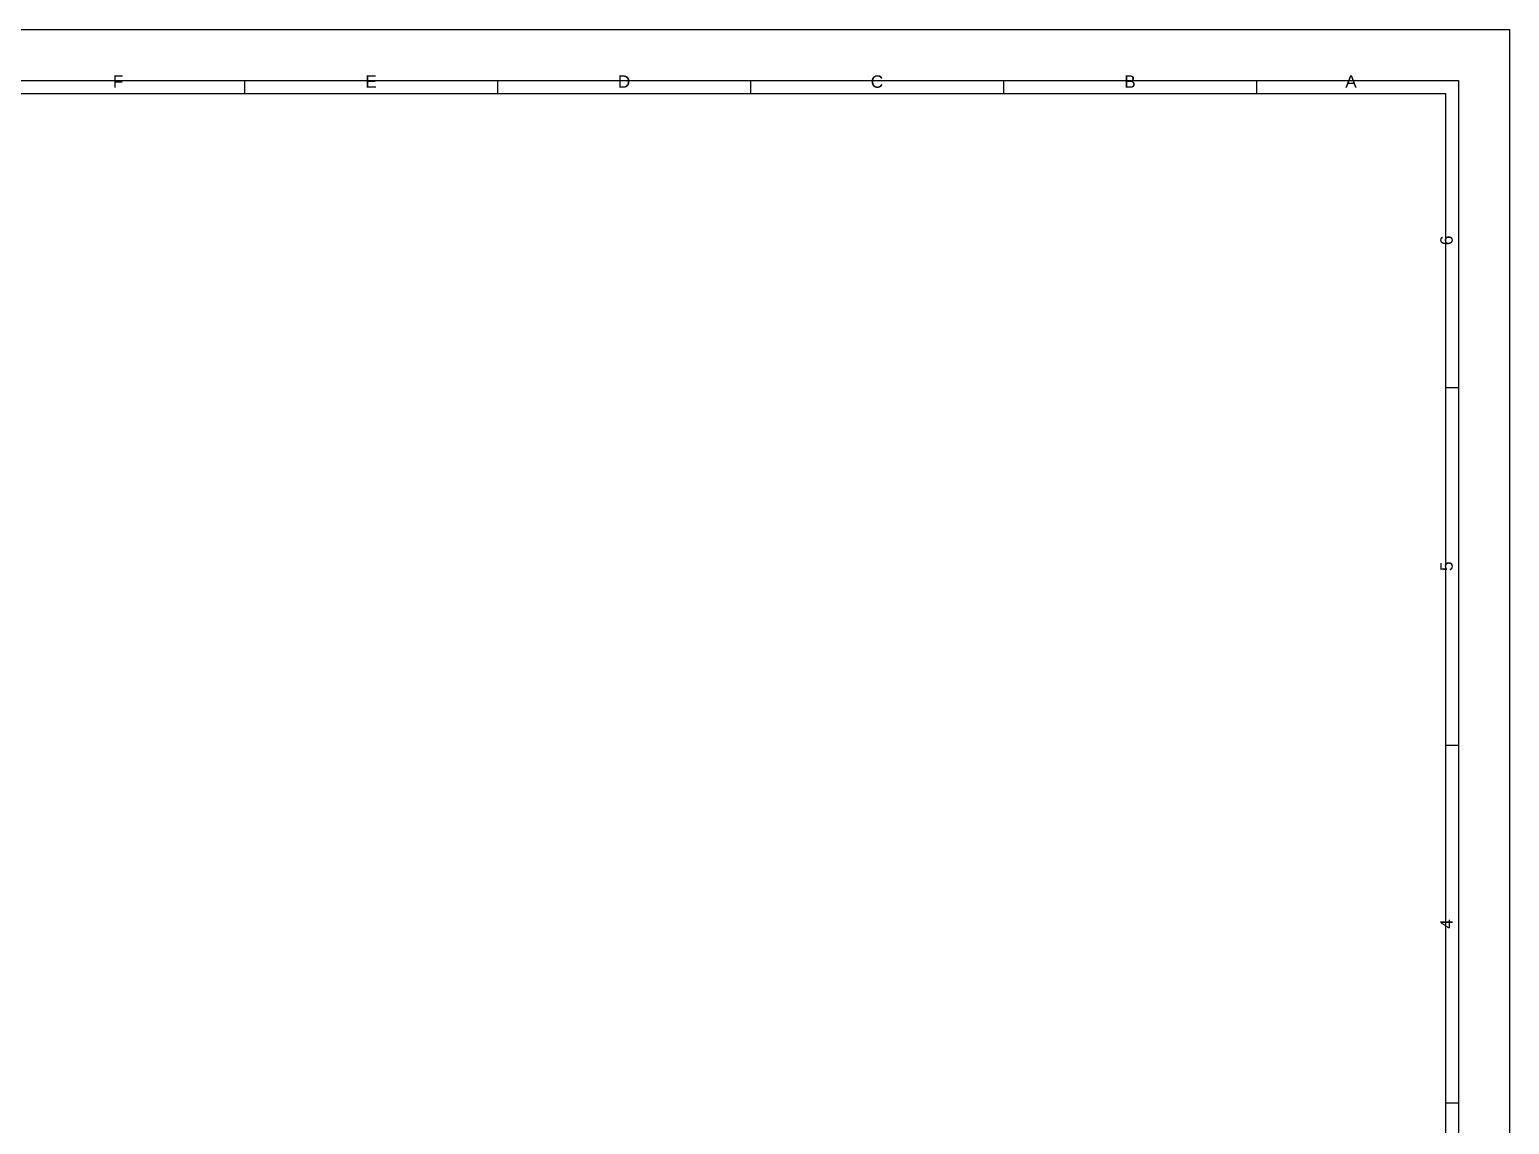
# Model space of a CAD drawing. Header units: millimetres. Extents: x 0 to 1189, y 0 to 841.
# Drawn here: x 609 to 1189, y 412 to 841 of the extents above; entities that cross this region are included whole.
import ezdxf
from ezdxf.enums import TextEntityAlignment as Align

# ---------------------------------------------------------------- set-up
doc = ezdxf.new("R2010")
doc.units = ezdxf.units.MM
doc.styles.add('ARIAL', font='arial.ttf')

msp = doc.modelspace()

# ---------------------------------------------------------------- linework, layer by layer
for p, q in [((693.58, 821), (693.58, 816)), ((792.67, 821), (792.67, 816)), ((891.75, 821), (891.75, 816)), ((990.83, 821), (990.83, 816)), ((1089.92, 821), (1089.92, 816)), ((1164, 700.83), (1169, 700.83)), ((1164, 560.67), (1169, 560.67)), ((1164, 420.5), (1169, 420.5))]:
    msp.add_line(p, q)
for points in [[(0, 841), (1189, 841), (1189, 0), (0, 0)], [(20, 821), (1169, 821), (1169, 20), (20, 20)], [(25, 816), (1164, 816), (1164, 25), (25, 25)]]:
    msp.add_lwpolyline(points, close=True)

# ---------------------------------------------------------------- texts
at = {"style": 'ARIAL'}
for s, p in [('F', (644.04, 816.75)), ('E', (743.12, 816.75)), ('D', (842.21, 816.75)), ('C', (941.29, 816.75)), ('B', (1040.38, 816.75)), ('A', (1126.96, 816.75))]:
    msp.add_text(s, height=4.86, dxfattribs=at).set_placement(p, align=Align.BOTTOM_CENTER)
for s, p in [('6', (1168.25, 758.42)), ('5', (1168.25, 630.75)), ('4', (1168.25, 490.58))]:
    msp.add_text(s, height=4.86, rotation=90, dxfattribs=at).set_placement(p, align=Align.BOTTOM_CENTER)

doc.saveas('drawing.dxf')
